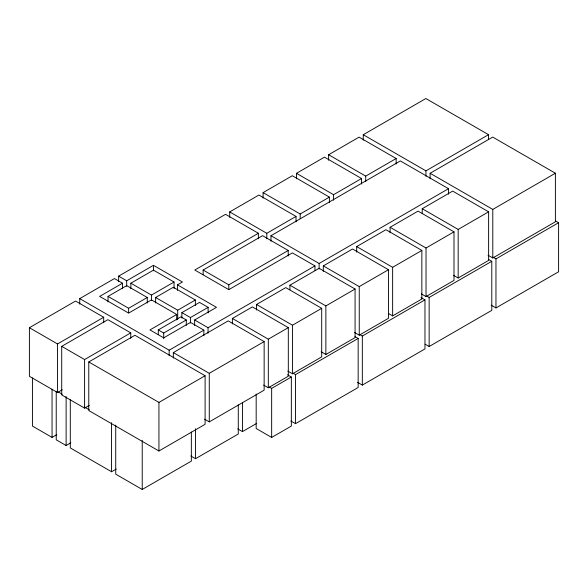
<?xml version="1.0" encoding="UTF-8"?>
<svg xmlns="http://www.w3.org/2000/svg" width="588" height="588" viewBox="0 0 588 588"><rect width="100%" height="100%" fill="white"/><g stroke="black" fill="none" stroke-linecap="round" stroke-linejoin="round"><path stroke-width="0.88" d="M62.232 389.807L57.536 392.519L29.4 376.298L29.4 327.722L75.558 301.041L103.694 317.263L103.694 322.761M79.733 304.128L79.733 298.623L114.447 278.558L122.51 283.21L122.51 288.708M118.622 281.645L118.622 276.147L225.542 214.333L258.375 233.267L258.375 238.765M229.717 217.42L229.717 211.923L258.926 195.032L296.014 216.413L296.014 221.919M263.101 198.119L263.101 192.621L292.317 175.731L329.398 197.12L329.398 202.617M296.484 178.818L296.484 173.32L324.458 157.15L361.546 178.531L361.546 184.029M328.633 160.237L328.633 154.74L359.084 137.136L396.165 158.517L396.165 164.015M363.259 140.223L363.259 134.726L425.859 98.534L488.54 134.674L488.54 139.26M122.51 283.21L99.681 296.403L128.625 313.095L151.461 299.902L176.701 314.455L176.701 319.953M126.685 286.297L126.685 280.792L153.453 265.32L182.405 282.012L177.473 284.857L177.473 290.354M108.03 301.901L108.03 296.403L126.692 285.614L147.279 297.491L147.279 302.989M130.859 288.701L130.859 283.203L153.461 270.142L174.055 282.012L174.055 288.429M57.536 392.519L57.536 343.951L103.694 317.263M89.295 405.411L84.599 408.123L61.718 394.93L61.718 346.354L107.876 319.674L130.756 332.867L130.756 338.365M128.625 312.86L128.625 308.274L147.279 297.491M151.454 300.578L151.454 295.08L174.055 282.012M258.375 233.267L194.782 270.032L228.805 289.649L292.398 252.884L314.97 265.894L314.97 270.48M155.629 302.989L155.629 297.484L173.298 287.267L195.37 299.998L195.37 305.495M203.132 274.611L203.132 270.024L262.557 235.678L288.223 250.473L288.223 255.978M266.798 238.801L266.798 233.304L296.014 216.413M300.181 218.589L300.181 214.003L329.398 197.12M333.572 200.207L333.572 194.701L361.546 178.531M365.714 181.618L365.714 176.121L396.165 158.517M270.98 241.212L270.98 235.714L400.347 160.928L448.512 188.697L448.512 194.194M84.599 408.123L84.599 359.547L130.756 332.867M177.701 319.38L177.701 310.214L195.37 299.998M88.773 361.958L134.939 335.278L205.102 375.732L205.102 424.308L158.936 450.989L88.773 410.534L88.773 361.958L158.936 402.412L205.102 375.732M176.701 314.455L149.947 329.919L163.707 337.85L190.461 322.386L203.867 330.118L203.867 335.616M228.805 289.406L228.805 284.827L288.223 250.473M425.94 176.363L425.94 170.865L488.54 134.674M181.883 318.123L181.883 312.625L199.553 302.408L208.123 307.348L208.123 312.845M158.304 334.499L158.304 329.912L180.883 316.866L186.278 319.975L186.278 325.473M430.115 178.774L430.115 173.269L492.715 137.085L555.395 173.225L555.395 221.801L492.795 257.992L488.033 255.243M163.699 338.526L163.699 333.029L186.278 319.975M190.453 323.062L190.453 317.564L208.123 307.348M194.628 325.473L194.628 319.975L216.472 307.348L177.473 284.857M169.16 355.689L169.16 350.191L203.867 330.118M208.042 333.205L208.042 327.707L314.97 265.894M319.137 268.981L319.137 263.483L448.512 188.697M173.335 358.092L173.335 352.594L228.21 320.872L264.144 341.599L264.144 390.175L209.269 421.89L204.587 419.193M232.378 323.959L232.378 318.461L252.37 306.907L288.311 327.626L288.311 376.202L268.319 387.757L263.63 385.059M256.544 309.994L256.544 304.496L285.761 287.606L321.695 308.325L321.695 356.901L292.479 373.792L287.797 371.087M289.928 289.774L289.928 285.195L319.144 268.304L355.079 289.024L355.079 337.6L325.87 354.49L321.18 351.786M323.319 271.391L323.319 265.894L352.528 249.003L388.47 269.723L388.47 318.299L359.253 335.189L354.564 332.485M356.703 252.09L356.703 246.593L385.919 229.702L421.853 250.429L421.853 298.998L392.637 315.888L388.734 313.639M390.087 232.789L390.087 227.291L418.061 211.121L453.995 231.841L453.995 280.417L426.028 296.587L421.339 293.89M422.235 213.29L422.235 208.711L452.686 191.107L488.621 211.827L488.621 260.403L458.17 278.006L453.48 275.302M32.428 377.922L32.428 426.072L52.053 437.406L56.749 434.694M56.227 391.667L56.227 439.817L66.121 445.52L70.832 442.801M209.269 421.89L209.269 373.321L264.144 341.599M268.319 387.757L268.319 339.18L288.311 327.626M292.479 373.792L292.479 325.215L321.695 308.325M325.87 354.49L325.87 305.914L355.079 289.024M359.253 335.189L359.253 286.613L388.47 269.723M392.637 315.888L392.637 267.312L421.853 250.429M426.028 296.587L426.028 248.011L453.995 231.841M458.17 278.006L458.17 229.43L488.621 211.827M492.795 257.992L492.795 209.416L555.395 173.225M70.295 399.781L70.295 447.931L111.558 471.76L116.233 469.062M269.333 387.044L271.656 388.381L291.339 377.018L291.339 426.072L271.656 437.443L256.177 428.505L256.177 393.982M293.191 373.262L295.514 374.607L358.158 338.438L358.158 387.499L295.514 423.661L290.869 420.979M359.944 334.653L362.333 336.027L424.97 299.865L424.97 348.919L362.333 385.089L357.563 382.332M426.763 296.08L429.144 297.454L491.788 261.293L491.788 310.346L429.144 346.508L425.175 344.223M492.781 257.044L495.963 258.882L558.6 222.712L558.6 271.774L495.963 307.936L491.193 305.187M115.733 425.109L115.733 474.171L142.23 489.466L191.35 461.11L191.35 432.04M190.85 456.001L195.525 458.699L238.28 434.017L238.28 404.941M237.736 428.88L242.454 431.607L256.684 423.389M555.425 220.882L558.6 222.712M363.259 134.726L425.94 170.865M430.115 173.269L492.795 209.416M328.633 154.74L365.714 176.121M422.235 208.711L458.17 229.43M488.606 259.455L491.788 261.293M296.484 173.32L333.572 194.701M390.087 227.291L426.028 248.011M263.101 192.621L300.181 214.003M356.703 246.593L392.637 267.312M421.001 297.572L424.97 299.865M229.717 211.923L266.798 233.304M270.98 235.714L319.137 263.483M323.319 265.894L359.253 286.613M289.928 285.195L325.87 305.914M354.983 336.608L358.158 338.438M203.132 270.024L228.805 284.827M256.544 304.496L292.479 325.215M232.378 318.461L268.319 339.18M118.622 276.147L126.685 280.792M130.859 283.203L151.454 295.08M155.629 297.484L177.701 310.214M181.883 312.625L190.453 317.564M194.628 319.975L208.042 327.707M287.473 374.784L291.339 377.018M108.03 296.403L128.625 308.274M158.304 329.912L163.699 333.029M79.733 298.623L169.16 350.191M173.335 352.594L209.269 373.321M29.4 327.722L57.536 343.951M61.718 346.354L84.599 359.547M58.513 392.071L62.313 394.269M84.576 407.124L89.339 409.873M495.963 258.882L495.963 307.936M429.144 297.454L429.144 346.508M362.333 336.027L362.333 385.089M295.514 374.607L295.514 423.661M271.656 388.381L271.656 437.443M242.454 402.53L242.454 431.607M195.525 428.718L195.525 458.699M158.936 402.412L158.936 450.989M153.453 265.32L153.453 270.818M142.23 440.412L142.23 489.466M111.558 422.699L111.558 471.76M66.121 396.466L66.121 445.52M52.053 389.256L52.053 437.406"/></g></svg>
